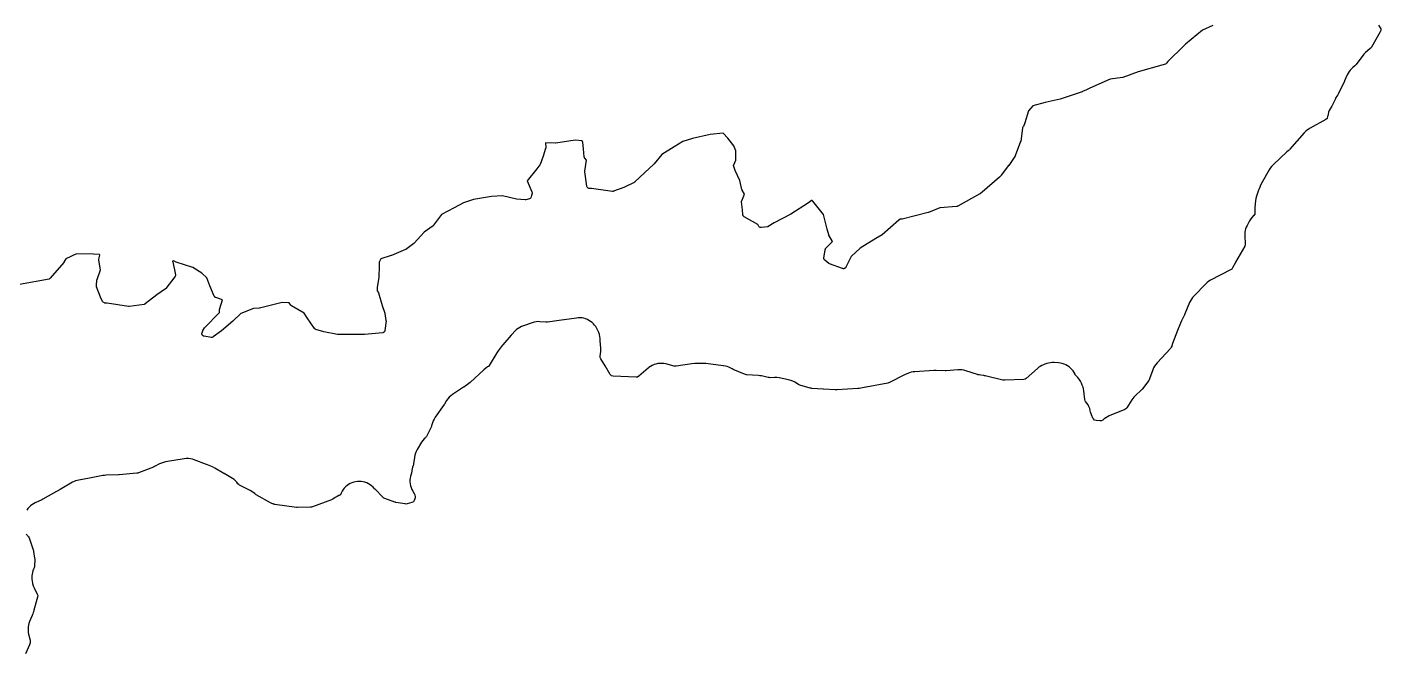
# Model space of a CAD drawing. Header units: millimetres. Extents: x 0 to 600, y 0 to 900.
# Drawn here: x 170.64 to 208.61, y 580.61 to 598.17 of the extents above; entities that cross this region are included whole.
import ezdxf

# ---------------------------------------------------------------- set-up
doc = ezdxf.new("R2010")
doc.units = ezdxf.units.MM
doc.layers.add('CORTE', color=1, linetype='Continuous')
doc.layers.add('GRABADO', color=5, linetype='Continuous')

msp = doc.modelspace()

# ---------------------------------------------------------------- linework, layer by layer
at = {"layer": 'CORTE'}
for points in [[(208.536, 598.224), (208.585, 598.149), (208.6, 598.123), (208.602, 598.108), (208.603, 598.102), (208.607, 598.076), (208.588, 598.038), (208.344, 597.61), (208.329, 597.587), (208.309, 597.569), (208.228, 597.505), (208.177, 597.459), (208.132, 597.407), (207.911, 597.12), (207.895, 597.102), (207.878, 597.086), (207.818, 597.037), (207.779, 597.001), (207.744, 596.963), (207.713, 596.922), (207.686, 596.878), (207.663, 596.831), (207.588, 596.661), (207.583, 596.649), (207.417, 596.304), (207.409, 596.289), (207.399, 596.274), (207.373, 596.237), (207.345, 596.192), (207.32, 596.144), (207.25, 595.988), (207.232, 595.954), (207.185, 595.875), (207.16, 595.828), (207.14, 595.781), (207.125, 595.732), (207.114, 595.682), (207.111, 595.659), (207.103, 595.608), (207.061, 595.582), (206.621, 595.335), (206.566, 595.3), (206.547, 595.286), (206.5, 595.248), (206.457, 595.205), (206.249, 594.974), (206.238, 594.961), (206.055, 594.746), (206.039, 594.729), (206.031, 594.722), (206.003, 594.701), (205.969, 594.672), (205.59, 594.314), (205.574, 594.299), (205.535, 594.259), (205.501, 594.216), (205.471, 594.168), (205.273, 593.822), (205.243, 593.762), (205.191, 593.641), (205.175, 593.599), (205.117, 593.427), (205.1, 593.364), (205.089, 593.3), (205.072, 593.124), (205.07, 593.039), (205.073, 592.973), (205.073, 592.926), (205.04, 592.892), (205.035, 592.887), (204.992, 592.843), (204.955, 592.796), (204.923, 592.743), (204.852, 592.613), (204.83, 592.566), (204.812, 592.519), (204.799, 592.471), (204.79, 592.421), (204.786, 592.371), (204.786, 592.319), (204.798, 592.092), (204.798, 592.058), (204.79, 592.04), (204.787, 592.035), (204.529, 591.58), (204.527, 591.576), (204.44, 591.42), (204.422, 591.39), (204.392, 591.372), (203.832, 591.077), (203.782, 591.047), (203.737, 591.013), (203.694, 590.974), (203.359, 590.632), (203.322, 590.591), (203.291, 590.548), (203.264, 590.502), (203.24, 590.452), (203.109, 590.131), (203.097, 590.103), (203.011, 589.936), (202.985, 589.878), (202.906, 589.672), (202.764, 589.306), (202.743, 589.241), (202.739, 589.227), (202.729, 589.205), (202.717, 589.185), (202.703, 589.168), (202.328, 588.764), (202.291, 588.719), (202.259, 588.673), (202.233, 588.623), (202.211, 588.569), (202.12, 588.31), (202.11, 588.286), (202.095, 588.264), (201.918, 588.032), (201.907, 588.018), (201.894, 588.006), (201.712, 587.836), (201.679, 587.803), (201.65, 587.768), (201.623, 587.73), (201.477, 587.502), (201.455, 587.472), (201.422, 587.457), (200.986, 587.279), (200.935, 587.254), (200.888, 587.226), (200.842, 587.192), (200.804, 587.161), (200.767, 587.134), (200.721, 587.137), (200.619, 587.151), (200.575, 587.16), (200.547, 587.194), (200.532, 587.214), (200.517, 587.237), (200.507, 587.261), (200.466, 587.385), (200.456, 587.421), (200.454, 587.43), (200.439, 587.487), (200.419, 587.539), (200.393, 587.59), (200.362, 587.637), (200.325, 587.683), (200.311, 587.699), (200.305, 587.736), (200.275, 587.98), (200.266, 588.033), (200.252, 588.084), (200.233, 588.135), (200.208, 588.193), (200.179, 588.251), (200.145, 588.303), (200.103, 588.353), (200.052, 588.408), (200.035, 588.428), (200.028, 588.443), (200.002, 588.492), (199.973, 588.537), (199.94, 588.578), (199.902, 588.617), (199.861, 588.651), (199.817, 588.682), (199.77, 588.707), (199.72, 588.729), (199.669, 588.745), (199.617, 588.756), (199.562, 588.762), (199.441, 588.769), (199.388, 588.77), (199.336, 588.766), (199.286, 588.757), (199.236, 588.744), (199.186, 588.725), (199.178, 588.721), (199.142, 588.707), (199.096, 588.687), (199.054, 588.664), (199.014, 588.637), (198.975, 588.606), (198.658, 588.327), (198.628, 588.302), (198.589, 588.299), (198.055, 588.273), (198.031, 588.273), (198.008, 588.277), (197.507, 588.399), (197.493, 588.403), (197.471, 588.407), (197.391, 588.419), (197.339, 588.423), (197.314, 588.427), (197.289, 588.433), (196.966, 588.54), (196.91, 588.555), (196.855, 588.564), (196.799, 588.568), (196.74, 588.565), (196.416, 588.535), (196.401, 588.534), (196.385, 588.535), (196.135, 588.549), (196.064, 588.548), (195.539, 588.514), (195.486, 588.508), (195.435, 588.497), (195.384, 588.481), (195.309, 588.454), (195.241, 588.424), (194.822, 588.208), (194.799, 588.198), (194.775, 588.192), (194.17, 588.085), (194.161, 588.083), (193.976, 588.047), (193.933, 588.041), (193.355, 588.002), (193.305, 588.002), (192.976, 588.027), (192.968, 588.028), (192.649, 588.047), (192.626, 588.05), (192.603, 588.055), (192.313, 588.14), (192.293, 588.146), (192.275, 588.156), (192.169, 588.219), (192.113, 588.248), (192.056, 588.27), (191.994, 588.286), (191.726, 588.34), (191.663, 588.349), (191.6, 588.351), (191.478, 588.347), (191.452, 588.348), (191.426, 588.352), (191.233, 588.395), (191.191, 588.403), (191.149, 588.407), (190.814, 588.43), (190.786, 588.433), (190.759, 588.443), (190.443, 588.579), (190.416, 588.592), (190.372, 588.617), (190.323, 588.64), (190.273, 588.658), (190.222, 588.671), (190.169, 588.68), (190.163, 588.68), (190.159, 588.681), (189.672, 588.74), (189.596, 588.744), (189.364, 588.742), (189.281, 588.735), (188.846, 588.669), (188.817, 588.666), (188.79, 588.672), (188.552, 588.731), (188.496, 588.742), (188.441, 588.747), (188.385, 588.747), (188.33, 588.741), (188.276, 588.729), (188.223, 588.712), (188.172, 588.69), (188.124, 588.663), (188.078, 588.63), (188.059, 588.615), (187.793, 588.386), (187.76, 588.36), (187.718, 588.36), (187.076, 588.39), (187.024, 588.395), (186.995, 588.438), (186.852, 588.677), (186.85, 588.68), (186.73, 588.876), (186.712, 588.909), (186.714, 588.946), (186.726, 589.077), (186.729, 589.125), (186.727, 589.172), (186.712, 589.375), (186.712, 589.378), (186.708, 589.445), (186.701, 589.504), (186.688, 589.559), (186.67, 589.614), (186.645, 589.667), (186.613, 589.729), (186.586, 589.776), (186.555, 589.818), (186.521, 589.857), (186.483, 589.893), (186.441, 589.925), (186.397, 589.953), (186.351, 589.976), (186.302, 589.995), (186.252, 590.01), (186.201, 590.019), (186.149, 590.024), (186.096, 590.024), (186.043, 590.018), (185.697, 589.966), (185.69, 589.965), (185.232, 589.904), (185.212, 589.903), (185.191, 589.903), (185.022, 589.915), (184.967, 589.916), (184.913, 589.911), (184.86, 589.902), (184.807, 589.887), (184.556, 589.803), (184.504, 589.782), (184.456, 589.757), (184.41, 589.728), (184.367, 589.694), (184.327, 589.655), (184.231, 589.552), (184.219, 589.539), (183.984, 589.27), (183.964, 589.246), (183.851, 589.103), (183.81, 589.043), (183.596, 588.689), (183.579, 588.664), (183.555, 588.646), (183.506, 588.611), (183.444, 588.562), (183.065, 588.213), (183.031, 588.185), (182.89, 588.085), (182.879, 588.077), (182.572, 587.876), (182.522, 587.839), (182.478, 587.799), (182.439, 587.754), (182.403, 587.703), (182.345, 587.609), (182.334, 587.592), (182.087, 587.239), (182.087, 587.239), (182.053, 587.189), (182.025, 587.138), (182.004, 587.085), (181.988, 587.029), (181.984, 587.011), (181.977, 586.979), (181.967, 586.956), (181.837, 586.703), (181.825, 586.682), (181.809, 586.663), (181.778, 586.632), (181.738, 586.586), (181.703, 586.536), (181.578, 586.333), (181.549, 586.281), (181.527, 586.228), (181.511, 586.173), (181.5, 586.115), (181.475, 585.932), (181.471, 585.909), (181.463, 585.888), (181.447, 585.841), (181.435, 585.794), (181.428, 585.746), (181.425, 585.708), (181.423, 585.692), (181.416, 585.669), (181.407, 585.643), (181.39, 585.589), (181.379, 585.536), (181.374, 585.481), (181.374, 585.427), (181.379, 585.372), (181.39, 585.319), (181.406, 585.266), (181.428, 585.216), (181.455, 585.166), (181.493, 585.103), (181.506, 585.08), (181.512, 585.054), (181.518, 585.02), (181.523, 584.984), (181.51, 584.95), (181.492, 584.91), (181.471, 584.868), (181.428, 584.853), (181.297, 584.812), (181.267, 584.804), (181.237, 584.808), (180.984, 584.852), (180.967, 584.856), (180.949, 584.862), (180.668, 584.963), (180.64, 584.974), (180.619, 584.995), (180.402, 585.219), (180.395, 585.226), (180.34, 585.281), (180.299, 585.318), (180.257, 585.349), (180.211, 585.377), (180.163, 585.4), (180.114, 585.418), (180.062, 585.431), (180.01, 585.439), (179.957, 585.442), (179.904, 585.44), (179.851, 585.433), (179.799, 585.421), (179.749, 585.404), (179.701, 585.382), (179.655, 585.356), (179.612, 585.325), (179.572, 585.29), (179.535, 585.252), (179.503, 585.21), (179.474, 585.165), (179.449, 585.116), (179.428, 585.067), (179.388, 585.048), (179.385, 585.047), (179.331, 585.02), (179.28, 584.989), (179.216, 584.944), (179.198, 584.932), (179.177, 584.924), (178.642, 584.731), (178.617, 584.723), (178.591, 584.721), (178.224, 584.711), (178.207, 584.711), (178.19, 584.713), (177.588, 584.794), (177.564, 584.799), (177.542, 584.807), (177.537, 584.809), (177.532, 584.812), (177.499, 584.826), (177.469, 584.841), (177.064, 585.067), (177.043, 585.08), (177.024, 585.096), (177.022, 585.098), (176.983, 585.13), (176.943, 585.159), (176.899, 585.184), (176.598, 585.34), (176.573, 585.354), (176.553, 585.376), (176.519, 585.418), (176.482, 585.458), (176.443, 585.494), (176.401, 585.525), (176.355, 585.554), (176.163, 585.658), (176.152, 585.665), (175.903, 585.812), (175.835, 585.847), (175.696, 585.907), (175.669, 585.918), (175.328, 586.044), (175.273, 586.062), (175.217, 586.073), (175.161, 586.078), (175.104, 586.078), (175.046, 586.072), (174.523, 585.987), (174.463, 585.974), (174.407, 585.955), (174.351, 585.93), (174.216, 585.858), (174.181, 585.843), (173.767, 585.679), (173.744, 585.671), (173.72, 585.668), (173.223, 585.624), (173.203, 585.623), (172.856, 585.612), (172.811, 585.609), (172.767, 585.602), (172.392, 585.531), (172.386, 585.53), (172.094, 585.48), (172.045, 585.469), (172, 585.455), (171.956, 585.437), (171.912, 585.415), (171.564, 585.216), (171.383, 585.113), (171.08, 584.942), (171.055, 584.929), (170.866, 584.841), (170.818, 584.816), (170.774, 584.787), (170.733, 584.755), (170.696, 584.718), (170.662, 584.679), (170.631, 584.635)], [(170.613, 583.966), (170.647, 583.924), (170.659, 583.911), (170.681, 583.885), (170.693, 583.857), (170.812, 583.521), (170.818, 583.501), (170.822, 583.481), (170.849, 583.288), (170.851, 583.271), (170.852, 583.254), (170.848, 583.078), (170.846, 583.049), (170.836, 583.023), (170.82, 582.987), (170.802, 582.939), (170.788, 582.891), (170.779, 582.842), (170.774, 582.793), (170.774, 582.741), (170.775, 582.7), (170.78, 582.644), (170.79, 582.59), (170.793, 582.578), (170.812, 582.515), (170.838, 582.455), (170.925, 582.281), (170.942, 582.243), (170.933, 582.201), (170.832, 581.832), (170.824, 581.808), (170.81, 581.773), (170.796, 581.727), (170.792, 581.71), (170.785, 581.689), (170.709, 581.512), (170.69, 581.463), (170.677, 581.414), (170.668, 581.364), (170.664, 581.314), (170.665, 581.263), (170.67, 581.212), (170.68, 581.161), (170.722, 580.993), (170.727, 580.969), (170.728, 580.948), (170.727, 580.923), (170.715, 580.895), (170.702, 580.865), (170.596, 580.609)]]:
    msp.add_lwpolyline(points, dxfattribs=at)
at = {"layer": 'GRABADO'}
msp.add_lwpolyline([(203.892, 598.212), (203.604, 598.078), (203.129, 597.692), (203.084, 597.643), (203.082, 597.641), (202.634, 597.206), (202.597, 597.154), (202.587, 597.144), (202.575, 597.135), (202.565, 597.132), (202.46, 597.099), (202.459, 597.098), (201.798, 596.913), (201.37, 596.76), (201.363, 596.758), (201.358, 596.757), (201.016, 596.709), (200.44, 596.459), (200.348, 596.413), (200.236, 596.359), (200.232, 596.357), (199.615, 596.149), (199.61, 596.148), (199.187, 596.058), (198.848, 595.958), (198.721, 595.819), (198.619, 595.486), (198.579, 595.387), (198.577, 595.382), (198.555, 595.342), (198.504, 594.967), (198.502, 594.959), (198.35, 594.561), (198.347, 594.552), (198.34, 594.542), (198.298, 594.489), (198.169, 594.29), (198.167, 594.287), (197.958, 594.017), (197.956, 594.015), (197.915, 593.971), (197.912, 593.968), (197.427, 593.545), (197.425, 593.543), (197.379, 593.508), (197.366, 593.498), (197.361, 593.496), (196.738, 593.149), (196.733, 593.147), (196.728, 593.145), (196.72, 593.142), (196.712, 593.141), (196.232, 593.104), (195.915, 592.978), (195.91, 592.977), (195.179, 592.79), (195.172, 592.788), (195.123, 592.785), (195.085, 592.758), (194.621, 592.349), (194.616, 592.344), (194.445, 592.241), (194.002, 591.974), (193.75, 591.737), (193.6, 591.438), (193.596, 591.431), (193.587, 591.421), (193.58, 591.415), (193.574, 591.41), (193.564, 591.405), (193.556, 591.402), (193.543, 591.399), (193.528, 591.399), (193.516, 591.401), (193.509, 591.404), (193.138, 591.54), (193.127, 591.546), (193.011, 591.638), (193.005, 591.644), (192.996, 591.655), (192.991, 591.666), (192.987, 591.678), (192.986, 591.69), (192.986, 591.697), (192.987, 591.702), (193.019, 591.923), (193.019, 591.928), (193.023, 591.942), (193.028, 591.951), (193.033, 591.961), (193.222, 592.163), (193.126, 592.34), (193.122, 592.348), (193.08, 592.511), (193.079, 592.511), (192.975, 592.918), (192.974, 592.921), (192.672, 593.287), (192.669, 593.291), (192.663, 593.3), (192.66, 593.308), (192.659, 593.312), (192.634, 593.311), (192.553, 593.245), (192.55, 593.242), (192.058, 592.925), (192.055, 592.924), (191.595, 592.682), (191.423, 592.579), (191.418, 592.575), (191.402, 592.569), (191.232, 592.55), (191.222, 592.55), (191.211, 592.552), (191.198, 592.555), (191.181, 592.565), (191.169, 592.576), (191.164, 592.582), (191.162, 592.586), (191.13, 592.639), (190.752, 592.855), (190.746, 592.857), (190.734, 592.867), (190.729, 592.872), (190.723, 592.879), (190.717, 592.889), (190.713, 592.899), (190.711, 592.907), (190.71, 592.915), (190.702, 593.052), (190.677, 593.269), (190.676, 593.279), (190.678, 593.289), (190.68, 593.297), (190.682, 593.303), (190.76, 593.485), (190.693, 593.603), (190.691, 593.608), (190.688, 593.615), (190.63, 593.867), (190.499, 594.147), (190.497, 594.15), (190.456, 594.267), (190.455, 594.273), (190.453, 594.283), (190.453, 594.295), (190.454, 594.303), (190.456, 594.312), (190.513, 594.437), (190.517, 594.704), (190.455, 594.838), (190.29, 595.059), (190.156, 595.201), (189.792, 595.155), (189.302, 595.046), (189.026, 594.962), (188.785, 594.818), (188.442, 594.596), (188.223, 594.334), (188.22, 594.329), (187.96, 594.098), (187.677, 593.824), (187.671, 593.819), (187.663, 593.814), (187.377, 593.674), (187.373, 593.672), (187.086, 593.567), (187.08, 593.566), (187.075, 593.565), (187.071, 593.565), (187.068, 593.564), (187.06, 593.564), (186.465, 593.642), (186.4, 593.648), (186.391, 593.649), (186.374, 593.655), (186.36, 593.665), (186.352, 593.673), (186.342, 593.686), (186.336, 593.703), (186.334, 593.712), (186.285, 594.115), (186.284, 594.121), (186.285, 594.13), (186.325, 594.436), (186.279, 594.495), (186.274, 594.501), (186.268, 594.513), (186.266, 594.52), (186.264, 594.528), (186.263, 594.534), (186.241, 594.756), (186.22, 594.938), (186.203, 594.978), (186.01, 594.996), (185.471, 594.92), (185.466, 594.919), (185.461, 594.919), (185.175, 594.926), (185.185, 594.791), (185.184, 594.782), (185.183, 594.774), (185.182, 594.769), (185.115, 594.552), (185.025, 594.317), (185.02, 594.308), (184.936, 594.193), (184.661, 593.859), (184.797, 593.549), (184.801, 593.537), (184.802, 593.523), (184.802, 593.513), (184.8, 593.502), (184.784, 593.448), (184.773, 593.409), (184.771, 593.402), (184.764, 593.389), (184.755, 593.378), (184.744, 593.369), (184.729, 593.361), (184.63, 593.331), (184.619, 593.329), (184.609, 593.329), (184.368, 593.346), (184.362, 593.347), (183.974, 593.438), (183.664, 593.42), (183.158, 593.338), (182.88, 593.249), (182.613, 593.102), (182.264, 592.914), (182.04, 592.616), (182.037, 592.612), (182.03, 592.606), (182.026, 592.602), (181.777, 592.421), (181.493, 592.111), (181.489, 592.107), (181.484, 592.104), (181.261, 591.942), (181.254, 591.938), (180.856, 591.769), (180.853, 591.768), (180.558, 591.674), (180.517, 591.584), (180.516, 591.469), (180.516, 591.468), (180.504, 591.17), (180.504, 591.166), (180.455, 590.872), (180.458, 590.776), (180.487, 590.741), (180.49, 590.737), (180.493, 590.73), (180.497, 590.721), (180.594, 590.369), (180.669, 590.152), (180.671, 590.147), (180.672, 590.143), (180.704, 589.951), (180.705, 589.94), (180.672, 589.667), (180.671, 589.663), (180.669, 589.652), (180.661, 589.637), (180.656, 589.631), (180.651, 589.624), (180.644, 589.619), (180.637, 589.613), (180.627, 589.608), (180.623, 589.607), (180.613, 589.604), (180.101, 589.552), (180.097, 589.552), (179.661, 589.557), (179.353, 589.552), (179.347, 589.552), (179.342, 589.553), (178.962, 589.635), (178.74, 589.699), (178.731, 589.702), (178.718, 589.71), (178.711, 589.715), (178.704, 589.722), (178.7, 589.727), (178.492, 590.02), (178.49, 590.022), (178.408, 590.157), (178.052, 590.364), (178.047, 590.367), (178.044, 590.37), (178.038, 590.376), (178.035, 590.38), (177.988, 590.444), (177.788, 590.455), (177.157, 590.296), (177.154, 590.296), (177.149, 590.295), (176.987, 590.283), (176.631, 590.149), (176.412, 589.93), (176.093, 589.659), (176.091, 589.657), (175.859, 589.489), (175.857, 589.488), (175.845, 589.48), (175.829, 589.476), (175.819, 589.475), (175.808, 589.475), (175.802, 589.476), (175.601, 589.51), (175.597, 589.511), (175.589, 589.513), (175.575, 589.52), (175.566, 589.528), (175.56, 589.534), (175.553, 589.542), (175.549, 589.549), (175.548, 589.552), (175.545, 589.558), (175.542, 589.568), (175.54, 589.581), (175.541, 589.596), (175.544, 589.606), (175.575, 589.691), (175.579, 589.698), (175.582, 589.701), (175.611, 589.74), (175.614, 589.744), (176.032, 590.176), (176.032, 590.239), (176.032, 590.245), (176.034, 590.256), (176.117, 590.532), (175.929, 590.591), (175.927, 590.592), (175.922, 590.594), (175.912, 590.599), (175.904, 590.606), (175.898, 590.612), (175.892, 590.62), (175.888, 590.627), (175.886, 590.631), (175.767, 590.92), (175.767, 590.921), (175.681, 591.147), (175.535, 591.277), (175.286, 591.436), (174.823, 591.583), (174.818, 591.585), (174.752, 591.616), (174.714, 591.614), (174.718, 591.608), (174.721, 591.599), (174.723, 591.593), (174.797, 591.225), (174.797, 591.217), (174.797, 591.209), (174.795, 591.194), (174.789, 591.181), (174.784, 591.173), (174.528, 590.843), (174.52, 590.835), (174.273, 590.664), (173.951, 590.413), (173.941, 590.407), (173.931, 590.403), (173.923, 590.401), (173.501, 590.341), (173.496, 590.34), (173.484, 590.34), (172.885, 590.434), (172.851, 590.433), (172.842, 590.432), (172.826, 590.435), (172.817, 590.438), (172.807, 590.443), (172.774, 590.464), (172.767, 590.469), (172.761, 590.475), (172.753, 590.485), (172.697, 590.6), (172.695, 590.604), (172.588, 590.895), (172.585, 590.901), (172.581, 590.921), (172.582, 590.931), (172.598, 591.087), (172.599, 591.096), (172.696, 591.37), (172.654, 591.64), (172.652, 591.649), (172.653, 591.665), (172.654, 591.67), (172.678, 591.777), (172.671, 591.796), (172.497, 591.806), (172.026, 591.818), (171.723, 591.672), (171.669, 591.582), (171.666, 591.577), (171.289, 591.132), (171.284, 591.127), (171.278, 591.122), (171.267, 591.115), (171.253, 591.11), (170.428, 590.959)], dxfattribs=at)

doc.saveas('drawing.dxf')
